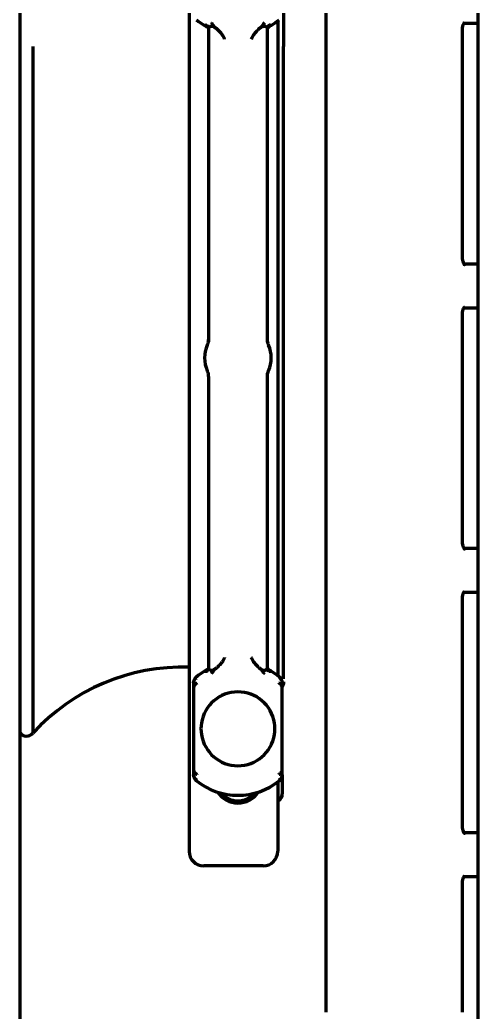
# Model space of a CAD drawing. Header units: inches. Extents: x -2898 to 7248, y 606 to 5598.
# Drawn here: x 5409.7 to 5440.7, y 2497.3 to 2564.5 of the extents above; entities that cross this region are included whole.
import ezdxf

# ---------------------------------------------------------------- set-up
doc = ezdxf.new("R2010")
doc.units = ezdxf.units.IN

msp = doc.modelspace()

# ---------------------------------------------------------------- linework, layer by layer
at = {"linetype": 'Continuous', "lineweight": 70}
for p, q in [((5409.744, 4077.243), (5409.744, 2412.043)), ((5440.744, 2437.843), (5440.744, 4075.843)), ((5421.194, 2678.593), (5421.194, 2508.243)), ((5427.603, 2562.693), (5427.603, 2617.64)), ((5430.447, 2596.243), (5430.447, 2497.345)), ((5422.494, 2563.939), (5422.494, 2542.694)), ((5426.494, 2563.94), (5426.449, 2563.991)), ((5426.494, 2542.869), (5426.494, 2563.939)), ((5427.194, 2564.417), (5427.194, 2520.119)), ((5440.744, 2564.243), (5439.778, 2564.243)), ((5439.675, 2548.493), (5439.675, 2563.743)), ((5410.623, 2562.693), (5410.623, 2516.215)), ((5427.554, 2562.693), (5427.554, 2519.909)), ((5439.816, 2547.993), (5440.744, 2547.993)), ((5440.744, 2544.993), (5439.778, 2544.993)), ((5439.675, 2529.243), (5439.675, 2544.493)), ((5426.567, 2542.491), (5426.569, 2542.489)), ((5422.421, 2540.744), (5422.419, 2540.748)), ((5422.494, 2540.368), (5422.494, 2520.598)), ((5426.494, 2520.598), (5426.494, 2540.543)), ((5439.816, 2528.743), (5440.744, 2528.743)), ((5440.744, 2525.743), (5439.778, 2525.743)), ((5439.675, 2509.993), (5439.675, 2525.243)), ((5421.697, 2520.044), (5421.74, 2519.99)), ((5427.248, 2519.99), (5427.291, 2520.044)), ((5421.494, 2519.269), (5421.494, 2513.768)), ((5427.494, 2513.768), (5427.494, 2519.269)), ((5421.74, 2513.047), (5421.697, 2512.993)), ((5427.194, 2512.918), (5427.194, 2508.243)), ((5427.291, 2512.993), (5427.248, 2513.047)), ((5427.494, 2513.403), (5427.494, 2512.11)), ((5427.294, 2511.695), (5427.194, 2511.618)), ((5439.816, 2509.493), (5440.744, 2509.493)), ((5426.194, 2507.243), (5422.194, 2507.243)), ((5440.744, 2506.493), (5439.778, 2506.493)), ((5439.675, 2497.343), (5439.675, 2505.993))]:
    msp.add_line(p, q, dxfattribs=at)
for centre, radius, start, end in [((5424.494, 2568.018), 4.5, 231.57762, 240.00161), ((5424.494, 2568.018), 4.5, 299.99838, 308.43273), ((5424.494, 2541.618), 2.25, 157.23257, 202.76743), ((5424.494, 2541.618), 2.25, 337.23257, 22.76743), ((5420.752, 2506.998), 13.695, 88.15107, 137.7005), ((5424.494, 2516.518), 4.5, 119.99839, 128.43252), ((5424.494, 2516.518), 4.5, 51.57673, 60.00161), ((5427.103, 2519.693), 0.5, 322.66489, 359.99842), ((5424.494, 2516.518), 2.5, 8.88512, 171.11488), ((5424.494, 2516.518), 2.5, 171.11488, 188.88512), ((5424.494, 2516.518), 2.5, 351.11488, 8.88512), ((5410.201, 2516.521), 0.5, 203.82246, 282.99146), ((5410.179, 2516.619), 0.6, 282.99146, 317.70051), ((5424.494, 2516.518), 2.5, 188.88512, 351.11488), ((5424.494, 2516.518), 4.5, 231.57763, 308.4734), ((5424.494, 2513.143), 1.65, 213.43781, 326.56219), ((5424.494, 2513.143), 1.5, 220.75313, 319.2525), ((5426.964, 2512.11), 0.53, 308.4745, 0), ((5422.194, 2508.243), 1, 180, 270), ((5426.194, 2508.243), 1, 270, 0)]:
    msp.add_arc(centre, radius, start, end, dxfattribs=at)
for centre, major_axis, ratio, start_param, end_param in [((5427.482, 2562.836), (1.342, 0.629), 0.999709, 1.654919, 1.870023), ((5421.506, 2521.7), (1.342, 0.629), 0.999709, 4.796512, 5.011616), ((5422.006, 2519.65), (-0.312, 0.391), 0.210527, 6.282797, 6.783546), ((5426.981, 2513.386), (0.312, -0.391), 0.212305, 0.000913, 0.500435)]:
    msp.add_ellipse(centre, major_axis=major_axis, ratio=ratio, start_param=start_param, end_param=end_param, dxfattribs=at)
for points, knots in [([(5422.38, 2564.124), (5422.368, 2564.124), (5422.346, 2564.123), (5422.319, 2564.122), (5422.298, 2564.121), (5422.281, 2564.121), (5422.268, 2564.121), (5422.258, 2564.121), (5422.251, 2564.121), (5422.246, 2564.121), (5422.244, 2564.121), (5422.244, 2564.121)], [0, 0, 0, 0, 0.111111, 0.222222, 0.333333, 0.444444, 0.555555, 0.666666, 0.777777, 0.888888, 1, 1, 1, 1]), ([(5422.244, 2564.121), (5422.244, 2564.121), (5422.245, 2564.12), (5422.245, 2564.12), (5422.246, 2564.12)], [0, 0, 0, 0, 0.799483, 1, 1, 1, 1]), ([(5422.915, 2563.989), (5422.876, 2564.011), (5422.837, 2564.027), (5422.789, 2564.041), (5422.779, 2564.043), (5422.76, 2564.047), (5422.751, 2564.049), (5422.724, 2564.053), (5422.706, 2564.054), (5422.68, 2564.053), (5422.672, 2564.053), (5422.656, 2564.051), (5422.649, 2564.05), (5422.626, 2564.045), (5422.613, 2564.041), (5422.594, 2564.033), (5422.588, 2564.03), (5422.576, 2564.024), (5422.56, 2564.013), (5422.546, 2564.001), (5422.538, 2563.991)], [0, 0, 0, 0, 0.25, 0.25, 0.3125, 0.3125, 0.375, 0.375, 0.5, 0.5, 0.5625, 0.5625, 0.625, 0.625, 0.75, 0.75, 0.8125, 0.8125, 0.875, 1, 1, 1, 1]), ([(5426.449, 2563.991), (5426.433, 2564.01), (5426.413, 2564.025), (5426.382, 2564.038), (5426.375, 2564.041), (5426.361, 2564.045), (5426.354, 2564.047), (5426.332, 2564.051), (5426.316, 2564.053), (5426.291, 2564.054), (5426.282, 2564.053), (5426.264, 2564.052), (5426.255, 2564.051), (5426.228, 2564.048), (5426.209, 2564.044), (5426.18, 2564.036), (5426.17, 2564.032), (5426.151, 2564.026), (5426.141, 2564.022), (5426.111, 2564.009), (5426.092, 2564), (5426.072, 2563.989)], [0, 0, 0, 0, 0.25, 0.25, 0.3125, 0.3125, 0.375, 0.375, 0.5, 0.5, 0.5625, 0.5625, 0.625, 0.625, 0.75, 0.75, 0.8125, 0.8125, 0.875, 0.875, 1, 1, 1, 1]), ([(5426.744, 2564.121), (5426.744, 2564.121), (5426.744, 2564.121), (5426.743, 2564.121), (5426.743, 2564.121), (5426.742, 2564.121), (5426.737, 2564.121), (5426.729, 2564.121), (5426.717, 2564.121), (5426.701, 2564.121), (5426.678, 2564.122), (5426.649, 2564.123), (5426.623, 2564.124), (5426.608, 2564.124), (5426.608, 2564.124), (5426.608, 2564.124)], [0, 0, 0, 0, 0.000001, 0.000001, 0.000001, 0.125, 0.25, 0.375, 0.5, 0.625, 0.749999, 0.874999, 0.999999, 0.999999, 1, 1, 1, 1]), ([(5439.675, 2563.743), (5439.676, 2563.819), (5439.686, 2563.961), (5439.731, 2564.145), (5439.786, 2564.268), (5439.817, 2564.309), (5439.821, 2564.314), (5439.821, 2564.314)], [0, 0, 0, 0, 0.239269, 0.485113, 0.691034, 0.916821, 1, 1, 1, 1]), ([(5439.821, 2547.924), (5439.821, 2547.923), (5439.819, 2547.925), (5439.794, 2547.957), (5439.743, 2548.062), (5439.697, 2548.222), (5439.677, 2548.377), (5439.675, 2548.469), (5439.675, 2548.493)], [0, 0, 0, 0, 0.064595, 0.272965, 0.480399, 0.692617, 0.92171, 1, 1, 1, 1]), ([(5439.675, 2544.493), (5439.676, 2544.569), (5439.686, 2544.711), (5439.731, 2544.895), (5439.786, 2545.018), (5439.817, 2545.059), (5439.821, 2545.064), (5439.821, 2545.064)], [0, 0, 0, 0, 0.239269, 0.485113, 0.691034, 0.916821, 1, 1, 1, 1]), ([(5422.49, 2542.869), (5422.492, 2542.837), (5422.492, 2542.761), (5422.473, 2542.655), (5422.448, 2542.564), (5422.43, 2542.515), (5422.421, 2542.493), (5422.418, 2542.487), (5422.418, 2542.485), (5422.417, 2542.484), (5422.417, 2542.483), (5422.416, 2542.483), (5422.417, 2542.484), (5422.418, 2542.487), (5422.419, 2542.49)], [0, 0, 0, 0, 0.192641, 0.46939, 0.660242, 0.766372, 0.796104, 0.80381, 0.809134, 0.815266, 0.825483, 0.848577, 0.923342, 1, 1, 1, 1]), ([(5426.567, 2542.492), (5426.567, 2542.493), (5426.555, 2542.522), (5426.511, 2542.648), (5426.495, 2542.772), (5426.496, 2542.869)], [0, 0, 0, 0, 0.009299, 0.261296, 1, 1, 1, 1]), ([(5422.42, 2540.745), (5422.421, 2540.744), (5422.432, 2540.716), (5422.47, 2540.605), (5422.499, 2540.48), (5422.491, 2540.383), (5422.489, 2540.368)], [0, 0, 0, 0, 0.009262, 0.246774, 0.884163, 1, 1, 1, 1]), ([(5426.497, 2540.368), (5426.496, 2540.399), (5426.496, 2540.476), (5426.515, 2540.582), (5426.54, 2540.673), (5426.558, 2540.722), (5426.567, 2540.744), (5426.569, 2540.749), (5426.57, 2540.751), (5426.571, 2540.752), (5426.571, 2540.753), (5426.571, 2540.754), (5426.571, 2540.753), (5426.569, 2540.749), (5426.568, 2540.747)], [0, 0, 0, 0, 0.194649, 0.470857, 0.661147, 0.766771, 0.796187, 0.803844, 0.809152, 0.815288, 0.825535, 0.848758, 0.924174, 1, 1, 1, 1]), ([(5439.821, 2528.674), (5439.821, 2528.673), (5439.819, 2528.675), (5439.794, 2528.707), (5439.743, 2528.812), (5439.697, 2528.972), (5439.677, 2529.127), (5439.675, 2529.219), (5439.675, 2529.243)], [0, 0, 0, 0, 0.064595, 0.272965, 0.480399, 0.692617, 0.92171, 1, 1, 1, 1]), ([(5439.675, 2525.243), (5439.676, 2525.319), (5439.686, 2525.461), (5439.731, 2525.645), (5439.786, 2525.768), (5439.817, 2525.809), (5439.821, 2525.814), (5439.821, 2525.814)], [0, 0, 0, 0, 0.239269, 0.485113, 0.691034, 0.916821, 1, 1, 1, 1]), ([(5422.244, 2520.415), (5422.244, 2520.415), (5422.244, 2520.415), (5422.244, 2520.416), (5422.244, 2520.416), (5422.245, 2520.416), (5422.25, 2520.416), (5422.259, 2520.416), (5422.27, 2520.416), (5422.287, 2520.415), (5422.309, 2520.415), (5422.339, 2520.414), (5422.365, 2520.413), (5422.38, 2520.412)], [0, 0, 0, 0, 0.000002, 0.000002, 0.000002, 0.125002, 0.250001, 0.375001, 0.500001, 0.625001, 0.75, 0.875, 1, 1, 1, 1]), ([(5422.538, 2520.545), (5422.554, 2520.527), (5422.574, 2520.512), (5422.606, 2520.498), (5422.613, 2520.496), (5422.626, 2520.492), (5422.634, 2520.49), (5422.656, 2520.485), (5422.672, 2520.484), (5422.697, 2520.483), (5422.705, 2520.483), (5422.723, 2520.484), (5422.732, 2520.485), (5422.76, 2520.489), (5422.779, 2520.493), (5422.807, 2520.501), (5422.817, 2520.504), (5422.837, 2520.511), (5422.847, 2520.515), (5422.876, 2520.527), (5422.896, 2520.537), (5422.915, 2520.548)], [0, 0, 0, 0, 0.25, 0.25, 0.3125, 0.3125, 0.375, 0.375, 0.5, 0.5, 0.5625, 0.5625, 0.625, 0.625, 0.75, 0.75, 0.8125, 0.8125, 0.875, 0.875, 1, 1, 1, 1]), ([(5426.072, 2520.548), (5426.111, 2520.526), (5426.15, 2520.509), (5426.199, 2520.496), (5426.209, 2520.493), (5426.227, 2520.489), (5426.237, 2520.488), (5426.264, 2520.484), (5426.282, 2520.483), (5426.307, 2520.483), (5426.315, 2520.484), (5426.331, 2520.486), (5426.339, 2520.487), (5426.361, 2520.491), (5426.375, 2520.495), (5426.394, 2520.503), (5426.4, 2520.506), (5426.412, 2520.513), (5426.428, 2520.523), (5426.441, 2520.536), (5426.449, 2520.545)], [0, 0, 0, 0, 0.25, 0.25, 0.3125, 0.3125, 0.375, 0.375, 0.5, 0.5, 0.5625, 0.5625, 0.625, 0.625, 0.75, 0.75, 0.8125, 0.8125, 0.875, 1, 1, 1, 1]), ([(5426.449, 2520.545), (5426.455, 2520.552), (5426.465, 2520.565), (5426.477, 2520.578), (5426.484, 2520.587), (5426.489, 2520.593), (5426.492, 2520.596), (5426.493, 2520.597), (5426.494, 2520.597)], [0, 0, 0, 0, 0.166664, 0.333327, 0.499991, 0.666654, 0.833318, 1, 1, 1, 1]), ([(5426.608, 2520.412), (5426.62, 2520.413), (5426.642, 2520.414), (5426.668, 2520.414), (5426.69, 2520.415), (5426.706, 2520.415), (5426.72, 2520.416), (5426.73, 2520.416), (5426.737, 2520.416), (5426.742, 2520.416), (5426.744, 2520.416), (5426.744, 2520.415)], [0, 0, 0, 0, 0.111111, 0.222222, 0.333333, 0.444444, 0.555555, 0.666666, 0.777777, 0.888888, 1, 1, 1, 1]), ([(5426.744, 2520.415), (5426.743, 2520.416), (5426.743, 2520.416), (5426.742, 2520.416), (5426.742, 2520.417)], [0, 0, 0, 0, 0.799482, 1, 1, 1, 1]), ([(5421.696, 2520.042), (5421.692, 2520.04), (5421.686, 2520.035), (5421.677, 2520.027), (5421.668, 2520.019), (5421.658, 2520.01), (5421.649, 2520.001), (5421.64, 2519.992), (5421.632, 2519.983), (5421.623, 2519.973), (5421.614, 2519.963), (5421.606, 2519.952), (5421.598, 2519.941), (5421.59, 2519.93), (5421.582, 2519.919), (5421.574, 2519.907), (5421.567, 2519.894), (5421.56, 2519.882), (5421.553, 2519.869), (5421.547, 2519.858), (5421.543, 2519.848), (5421.539, 2519.84), (5421.535, 2519.831), (5421.531, 2519.82), (5421.526, 2519.809), (5421.522, 2519.796), (5421.517, 2519.782), (5421.513, 2519.767), (5421.509, 2519.75), (5421.505, 2519.733), (5421.501, 2519.714), (5421.498, 2519.694), (5421.496, 2519.672), (5421.494, 2519.65), (5421.494, 2519.634), (5421.494, 2519.626)], [0, 0, 0, 0, 0.025171, 0.050666, 0.076486, 0.102633, 0.129109, 0.155914, 0.18305, 0.210518, 0.238318, 0.266453, 0.294923, 0.323728, 0.352869, 0.382347, 0.412161, 0.442313, 0.472802, 0.503628, 0.520183, 0.539089, 0.56035, 0.583969, 0.609949, 0.638294, 0.669006, 0.702086, 0.737538, 0.775362, 0.815557, 0.858122, 0.903055, 0.950349, 1, 1, 1, 1]), ([(5421.494, 2519.626), (5421.494, 2519.63), (5421.494, 2519.636), (5421.494, 2519.645), (5421.495, 2519.655), (5421.496, 2519.664), (5421.497, 2519.673), (5421.498, 2519.681), (5421.5, 2519.69), (5421.501, 2519.698), (5421.503, 2519.706), (5421.505, 2519.714), (5421.507, 2519.722), (5421.509, 2519.729), (5421.512, 2519.736), (5421.514, 2519.743), (5421.517, 2519.75), (5421.519, 2519.757), (5421.522, 2519.763), (5421.524, 2519.769), (5421.527, 2519.775), (5421.53, 2519.781), (5421.532, 2519.787), (5421.535, 2519.792), (5421.538, 2519.797), (5421.541, 2519.802), (5421.543, 2519.807), (5421.549, 2519.817), (5421.558, 2519.83), (5421.57, 2519.848), (5421.584, 2519.866), (5421.598, 2519.882), (5421.613, 2519.897), (5421.628, 2519.912), (5421.644, 2519.926), (5421.66, 2519.939), (5421.677, 2519.951), (5421.688, 2519.959), (5421.694, 2519.963)], [0, 0, 0, 0, 0.024973, 0.049479, 0.073516, 0.097084, 0.120183, 0.142811, 0.16497, 0.186657, 0.207874, 0.228619, 0.248894, 0.268697, 0.28803, 0.306892, 0.325284, 0.343205, 0.360656, 0.377639, 0.394152, 0.410196, 0.425772, 0.440881, 0.455523, 0.469698, 0.483407, 0.496651, 0.550923, 0.604307, 0.656806, 0.708423, 0.759165, 0.809037, 0.858048, 0.906205, 0.953519, 1, 1, 1, 1]), ([(5421.718, 2519.601), (5421.715, 2519.599), (5421.709, 2519.596), (5421.699, 2519.59), (5421.69, 2519.585), (5421.681, 2519.579), (5421.672, 2519.573), (5421.663, 2519.566), (5421.654, 2519.56), (5421.645, 2519.553), (5421.636, 2519.546), (5421.628, 2519.539), (5421.619, 2519.532), (5421.611, 2519.524), (5421.603, 2519.516), (5421.595, 2519.508), (5421.588, 2519.5), (5421.58, 2519.491), (5421.573, 2519.483), (5421.566, 2519.474), (5421.559, 2519.465), (5421.553, 2519.455), (5421.547, 2519.446), (5421.541, 2519.437), (5421.535, 2519.426), (5421.529, 2519.416), (5421.524, 2519.404), (5421.519, 2519.392), (5421.513, 2519.379), (5421.509, 2519.365), (5421.505, 2519.351), (5421.501, 2519.336), (5421.498, 2519.32), (5421.496, 2519.303), (5421.494, 2519.286), (5421.494, 2519.275), (5421.494, 2519.269)], [0, 0, 0, 0, 0.023051, 0.046302, 0.069757, 0.093418, 0.117289, 0.141371, 0.165669, 0.190184, 0.214918, 0.239874, 0.265054, 0.29046, 0.316093, 0.341956, 0.368049, 0.394373, 0.420931, 0.447722, 0.474747, 0.502007, 0.52759, 0.55469, 0.583315, 0.61347, 0.645164, 0.678399, 0.71318, 0.749511, 0.787392, 0.826825, 0.867806, 0.910333, 0.954401, 1, 1, 1, 1]), ([(5427.494, 2519.269), (5427.494, 2519.272), (5427.494, 2519.277), (5427.493, 2519.286), (5427.493, 2519.294), (5427.492, 2519.302), (5427.491, 2519.31), (5427.49, 2519.318), (5427.489, 2519.326), (5427.487, 2519.333), (5427.485, 2519.341), (5427.484, 2519.348), (5427.482, 2519.355), (5427.48, 2519.362), (5427.478, 2519.369), (5427.475, 2519.375), (5427.473, 2519.382), (5427.471, 2519.388), (5427.468, 2519.394), (5427.465, 2519.4), (5427.463, 2519.406), (5427.46, 2519.411), (5427.457, 2519.417), (5427.455, 2519.422), (5427.452, 2519.427), (5427.449, 2519.432), (5427.446, 2519.437), (5427.444, 2519.442), (5427.441, 2519.446), (5427.438, 2519.451), (5427.432, 2519.459), (5427.423, 2519.472), (5427.411, 2519.488), (5427.397, 2519.503), (5427.383, 2519.518), (5427.368, 2519.532), (5427.353, 2519.545), (5427.337, 2519.558), (5427.32, 2519.57), (5427.304, 2519.581), (5427.287, 2519.591), (5427.275, 2519.598), (5427.27, 2519.601)], [0, 0, 0, 0, 0.022145, 0.043936, 0.06537, 0.086448, 0.107169, 0.12753, 0.147533, 0.167177, 0.186461, 0.205385, 0.223948, 0.242152, 0.259995, 0.277478, 0.294602, 0.311365, 0.327769, 0.343815, 0.359501, 0.37483, 0.389801, 0.404416, 0.418674, 0.432577, 0.446125, 0.459319, 0.47216, 0.484648, 0.496785, 0.546297, 0.595032, 0.642993, 0.690188, 0.736624, 0.782312, 0.827263, 0.871492, 0.915013, 0.957843, 1, 1, 1, 1]), ([(5427.494, 2519.626), (5427.494, 2519.63), (5427.494, 2519.637), (5427.493, 2519.648), (5427.493, 2519.658), (5427.492, 2519.669), (5427.491, 2519.679), (5427.49, 2519.688), (5427.489, 2519.698), (5427.487, 2519.707), (5427.486, 2519.716), (5427.484, 2519.725), (5427.483, 2519.733), (5427.481, 2519.741), (5427.479, 2519.749), (5427.477, 2519.757), (5427.475, 2519.764), (5427.473, 2519.771), (5427.471, 2519.778), (5427.469, 2519.785), (5427.467, 2519.791), (5427.465, 2519.797), (5427.463, 2519.803), (5427.461, 2519.809), (5427.459, 2519.814), (5427.457, 2519.82), (5427.455, 2519.824), (5427.453, 2519.829), (5427.451, 2519.834), (5427.449, 2519.838), (5427.448, 2519.842), (5427.446, 2519.846), (5427.444, 2519.849), (5427.443, 2519.853), (5427.438, 2519.863), (5427.43, 2519.879), (5427.417, 2519.902), (5427.403, 2519.923), (5427.389, 2519.943), (5427.374, 2519.963), (5427.358, 2519.981), (5427.342, 2519.998), (5427.326, 2520.014), (5427.309, 2520.029), (5427.298, 2520.038), (5427.292, 2520.042)], [0, 0, 0, 0, 0.022871, 0.045255, 0.067151, 0.088558, 0.109477, 0.129906, 0.149846, 0.169295, 0.188253, 0.206721, 0.224697, 0.242183, 0.259177, 0.27568, 0.291693, 0.307214, 0.322245, 0.336784, 0.350834, 0.364392, 0.377461, 0.39004, 0.40213, 0.41373, 0.424842, 0.435464, 0.445599, 0.455245, 0.464404, 0.473075, 0.481259, 0.488956, 0.496167, 0.551431, 0.605603, 0.658683, 0.710673, 0.761578, 0.8114, 0.860146, 0.907823, 0.954438, 1, 1, 1, 1]), ([(5427.294, 2519.963), (5427.297, 2519.961), (5427.303, 2519.957), (5427.312, 2519.951), (5427.321, 2519.944), (5427.329, 2519.938), (5427.338, 2519.931), (5427.346, 2519.924), (5427.355, 2519.916), (5427.363, 2519.909), (5427.371, 2519.901), (5427.379, 2519.893), (5427.387, 2519.885), (5427.394, 2519.877), (5427.402, 2519.868), (5427.409, 2519.859), (5427.416, 2519.85), (5427.423, 2519.841), (5427.429, 2519.831), (5427.436, 2519.822), (5427.442, 2519.812), (5427.447, 2519.802), (5427.453, 2519.792), (5427.458, 2519.781), (5427.463, 2519.769), (5427.469, 2519.757), (5427.474, 2519.743), (5427.478, 2519.729), (5427.483, 2519.714), (5427.486, 2519.698), (5427.489, 2519.681), (5427.492, 2519.664), (5427.493, 2519.645), (5427.494, 2519.633), (5427.494, 2519.626)], [0, 0, 0, 0, 0.024355, 0.04894, 0.073756, 0.098805, 0.124087, 0.149606, 0.175361, 0.201355, 0.227588, 0.254061, 0.280776, 0.307734, 0.334935, 0.36238, 0.39007, 0.418005, 0.446186, 0.474613, 0.503287, 0.530252, 0.559079, 0.589773, 0.622339, 0.65678, 0.693098, 0.731298, 0.77138, 0.813344, 0.857191, 0.902919, 0.950523, 1, 1, 1, 1]), ([(5421.494, 2513.768), (5421.494, 2513.765), (5421.494, 2513.759), (5421.494, 2513.751), (5421.495, 2513.742), (5421.496, 2513.734), (5421.497, 2513.726), (5421.498, 2513.718), (5421.499, 2513.711), (5421.501, 2513.703), (5421.502, 2513.696), (5421.504, 2513.688), (5421.506, 2513.681), (5421.508, 2513.674), (5421.51, 2513.668), (5421.512, 2513.661), (5421.515, 2513.655), (5421.517, 2513.648), (5421.52, 2513.642), (5421.522, 2513.636), (5421.525, 2513.631), (5421.528, 2513.625), (5421.53, 2513.62), (5421.533, 2513.614), (5421.536, 2513.609), (5421.539, 2513.604), (5421.541, 2513.599), (5421.544, 2513.595), (5421.547, 2513.59), (5421.55, 2513.586), (5421.556, 2513.577), (5421.564, 2513.565), (5421.577, 2513.549), (5421.591, 2513.533), (5421.605, 2513.518), (5421.62, 2513.504), (5421.635, 2513.491), (5421.651, 2513.479), (5421.667, 2513.467), (5421.684, 2513.456), (5421.701, 2513.445), (5421.712, 2513.439), (5421.718, 2513.435)], [0, 0, 0, 0, 0.022174, 0.043992, 0.065454, 0.086559, 0.107306, 0.127693, 0.147722, 0.16739, 0.186699, 0.205647, 0.224234, 0.24246, 0.260326, 0.277831, 0.294975, 0.31176, 0.328185, 0.34425, 0.359956, 0.375304, 0.390294, 0.404926, 0.419202, 0.433122, 0.446686, 0.459896, 0.472753, 0.485256, 0.497408, 0.546852, 0.595521, 0.643419, 0.690553, 0.736931, 0.782562, 0.827459, 0.871636, 0.915107, 0.957889, 1, 1, 1, 1]), ([(5421.694, 2513.074), (5421.691, 2513.076), (5421.685, 2513.08), (5421.676, 2513.086), (5421.667, 2513.092), (5421.658, 2513.099), (5421.65, 2513.106), (5421.641, 2513.113), (5421.633, 2513.12), (5421.625, 2513.128), (5421.617, 2513.135), (5421.609, 2513.143), (5421.601, 2513.151), (5421.593, 2513.16), (5421.586, 2513.168), (5421.579, 2513.177), (5421.572, 2513.186), (5421.565, 2513.196), (5421.558, 2513.205), (5421.552, 2513.215), (5421.546, 2513.225), (5421.54, 2513.234), (5421.535, 2513.245), (5421.53, 2513.256), (5421.524, 2513.267), (5421.519, 2513.28), (5421.514, 2513.293), (5421.509, 2513.308), (5421.505, 2513.323), (5421.501, 2513.339), (5421.498, 2513.355), (5421.496, 2513.373), (5421.494, 2513.391), (5421.494, 2513.404), (5421.494, 2513.41)], [0, 0, 0, 0, 0.024357, 0.048944, 0.073762, 0.098813, 0.124098, 0.149618, 0.175376, 0.201372, 0.227608, 0.254084, 0.280802, 0.307763, 0.334967, 0.362416, 0.390109, 0.418048, 0.446233, 0.474664, 0.503341, 0.530295, 0.559113, 0.589798, 0.622356, 0.65679, 0.693104, 0.731299, 0.771378, 0.813341, 0.857187, 0.902915, 0.950521, 1, 1, 1, 1]), ([(5421.494, 2513.41), (5421.494, 2513.407), (5421.494, 2513.399), (5421.494, 2513.389), (5421.495, 2513.378), (5421.496, 2513.368), (5421.497, 2513.358), (5421.498, 2513.348), (5421.499, 2513.339), (5421.5, 2513.33), (5421.502, 2513.321), (5421.503, 2513.312), (5421.505, 2513.304), (5421.507, 2513.295), (5421.508, 2513.288), (5421.51, 2513.28), (5421.512, 2513.272), (5421.514, 2513.265), (5421.516, 2513.258), (5421.518, 2513.252), (5421.52, 2513.245), (5421.522, 2513.239), (5421.524, 2513.233), (5421.527, 2513.228), (5421.529, 2513.222), (5421.531, 2513.217), (5421.533, 2513.212), (5421.534, 2513.207), (5421.536, 2513.203), (5421.538, 2513.199), (5421.54, 2513.195), (5421.542, 2513.191), (5421.543, 2513.187), (5421.545, 2513.184), (5421.55, 2513.174), (5421.558, 2513.157), (5421.571, 2513.135), (5421.585, 2513.113), (5421.599, 2513.093), (5421.614, 2513.074), (5421.63, 2513.056), (5421.646, 2513.039), (5421.662, 2513.023), (5421.678, 2513.008), (5421.69, 2512.999), (5421.695, 2512.994)], [0, 0, 0, 0, 0.022864, 0.045241, 0.067131, 0.088533, 0.109447, 0.129871, 0.149806, 0.169251, 0.188206, 0.20667, 0.224644, 0.242128, 0.25912, 0.275622, 0.291634, 0.307154, 0.322185, 0.336725, 0.350775, 0.364335, 0.377406, 0.389987, 0.402079, 0.413682, 0.424797, 0.435423, 0.445562, 0.455213, 0.464376, 0.473053, 0.481243, 0.488947, 0.496164, 0.551428, 0.605599, 0.65868, 0.71067, 0.761575, 0.811398, 0.860144, 0.907821, 0.954437, 1, 1, 1, 1]), ([(5427.27, 2513.435), (5427.273, 2513.437), (5427.279, 2513.441), (5427.288, 2513.446), (5427.298, 2513.452), (5427.307, 2513.458), (5427.316, 2513.464), (5427.325, 2513.47), (5427.334, 2513.477), (5427.343, 2513.484), (5427.352, 2513.491), (5427.36, 2513.498), (5427.368, 2513.505), (5427.377, 2513.513), (5427.385, 2513.521), (5427.393, 2513.529), (5427.4, 2513.537), (5427.408, 2513.545), (5427.415, 2513.554), (5427.422, 2513.563), (5427.429, 2513.572), (5427.435, 2513.581), (5427.441, 2513.591), (5427.447, 2513.6), (5427.453, 2513.61), (5427.458, 2513.621), (5427.464, 2513.633), (5427.469, 2513.645), (5427.474, 2513.658), (5427.479, 2513.672), (5427.483, 2513.686), (5427.487, 2513.701), (5427.49, 2513.717), (5427.492, 2513.733), (5427.493, 2513.75), (5427.494, 2513.762), (5427.494, 2513.768)], [0, 0, 0, 0, 0.023097, 0.046395, 0.069897, 0.093606, 0.117525, 0.141658, 0.166006, 0.190572, 0.215358, 0.240367, 0.265601, 0.291062, 0.316751, 0.34267, 0.36882, 0.395203, 0.421819, 0.44867, 0.475757, 0.503078, 0.528611, 0.555657, 0.584223, 0.614317, 0.645944, 0.679109, 0.713816, 0.750069, 0.787867, 0.827213, 0.868103, 0.910536, 0.954504, 1, 1, 1, 1]), ([(5427.294, 2512.995), (5427.297, 2512.998), (5427.303, 2513.003), (5427.312, 2513.011), (5427.321, 2513.019), (5427.33, 2513.027), (5427.339, 2513.036), (5427.348, 2513.045), (5427.357, 2513.055), (5427.365, 2513.064), (5427.374, 2513.075), (5427.382, 2513.085), (5427.39, 2513.096), (5427.398, 2513.107), (5427.406, 2513.118), (5427.414, 2513.13), (5427.421, 2513.142), (5427.428, 2513.155), (5427.435, 2513.168), (5427.44, 2513.178), (5427.444, 2513.188), (5427.448, 2513.195), (5427.452, 2513.204), (5427.456, 2513.214), (5427.46, 2513.225), (5427.465, 2513.238), (5427.469, 2513.252), (5427.474, 2513.267), (5427.478, 2513.283), (5427.482, 2513.301), (5427.486, 2513.32), (5427.489, 2513.341), (5427.492, 2513.363), (5427.493, 2513.386), (5427.494, 2513.402), (5427.494, 2513.41)], [0, 0, 0, 0, 0.025024, 0.050378, 0.076062, 0.102079, 0.128429, 0.155115, 0.182136, 0.209495, 0.237192, 0.265228, 0.293604, 0.32232, 0.351377, 0.380775, 0.410515, 0.440597, 0.47102, 0.501786, 0.516805, 0.534413, 0.554612, 0.577405, 0.602796, 0.630788, 0.661384, 0.694587, 0.730398, 0.768819, 0.809849, 0.853486, 0.899727, 0.948568, 1, 1, 1, 1]), ([(5427.494, 2513.41), (5427.494, 2513.407), (5427.494, 2513.401), (5427.493, 2513.391), (5427.493, 2513.382), (5427.492, 2513.373), (5427.491, 2513.364), (5427.489, 2513.356), (5427.488, 2513.347), (5427.486, 2513.339), (5427.485, 2513.331), (5427.483, 2513.323), (5427.481, 2513.316), (5427.478, 2513.308), (5427.476, 2513.301), (5427.474, 2513.294), (5427.471, 2513.287), (5427.469, 2513.28), (5427.466, 2513.274), (5427.464, 2513.268), (5427.461, 2513.262), (5427.458, 2513.256), (5427.455, 2513.25), (5427.453, 2513.245), (5427.45, 2513.239), (5427.447, 2513.234), (5427.444, 2513.23), (5427.439, 2513.22), (5427.43, 2513.206), (5427.418, 2513.188), (5427.404, 2513.171), (5427.39, 2513.155), (5427.375, 2513.139), (5427.36, 2513.125), (5427.344, 2513.111), (5427.328, 2513.098), (5427.311, 2513.085), (5427.299, 2513.078), (5427.294, 2513.074)], [0, 0, 0, 0, 0.024704, 0.048963, 0.072775, 0.09614, 0.119057, 0.141526, 0.163546, 0.185118, 0.206241, 0.226915, 0.24714, 0.266916, 0.286243, 0.305121, 0.323551, 0.341532, 0.359066, 0.376152, 0.392791, 0.408984, 0.42473, 0.440031, 0.454887, 0.469298, 0.483265, 0.496789, 0.550956, 0.604254, 0.656687, 0.708259, 0.758975, 0.808843, 0.857869, 0.906064, 0.953438, 1, 1, 1, 1]), ([(5427.294, 2511.774), (5427.297, 2511.776), (5427.303, 2511.78), (5427.312, 2511.786), (5427.321, 2511.792), (5427.329, 2511.799), (5427.338, 2511.806), (5427.346, 2511.813), (5427.355, 2511.82), (5427.363, 2511.828), (5427.371, 2511.835), (5427.379, 2511.843), (5427.387, 2511.851), (5427.394, 2511.86), (5427.402, 2511.869), (5427.409, 2511.877), (5427.416, 2511.886), (5427.423, 2511.896), (5427.429, 2511.905), (5427.436, 2511.915), (5427.442, 2511.925), (5427.447, 2511.934), (5427.453, 2511.945), (5427.458, 2511.956), (5427.463, 2511.967), (5427.469, 2511.98), (5427.474, 2511.993), (5427.478, 2512.008), (5427.483, 2512.023), (5427.486, 2512.039), (5427.489, 2512.055), (5427.492, 2512.073), (5427.493, 2512.091), (5427.494, 2512.104), (5427.494, 2512.11)], [0, 0, 0, 0, 0.024355, 0.04894, 0.073756, 0.098805, 0.124087, 0.149606, 0.175361, 0.201354, 0.227587, 0.254061, 0.280776, 0.307733, 0.334934, 0.362379, 0.390069, 0.418004, 0.446185, 0.474612, 0.503286, 0.530249, 0.559075, 0.589768, 0.622333, 0.656773, 0.693092, 0.731292, 0.771374, 0.813339, 0.857187, 0.902916, 0.950522, 1, 1, 1, 1]), ([(5439.821, 2509.424), (5439.821, 2509.423), (5439.819, 2509.425), (5439.794, 2509.457), (5439.743, 2509.562), (5439.697, 2509.722), (5439.677, 2509.877), (5439.675, 2509.969), (5439.675, 2509.993)], [0, 0, 0, 0, 0.064595, 0.272965, 0.480399, 0.692617, 0.92171, 1, 1, 1, 1]), ([(5439.675, 2505.993), (5439.676, 2506.069), (5439.686, 2506.211), (5439.731, 2506.395), (5439.786, 2506.518), (5439.817, 2506.559), (5439.821, 2506.564), (5439.821, 2506.564)], [0, 0, 0, 0, 0.239269, 0.485113, 0.691034, 0.916821, 1, 1, 1, 1])]:
    msp.add_open_spline(points, degree=3, knots=knots, dxfattribs=at)
for points, weights in [([(5422.244, 2564.121), (5422.333, 2564.069), (5422.417, 2564.009), (5422.494, 2563.94)], [1.00266270954, 0.999112430153, 0.999112430153, 1.00266270954]), ([(5422.699, 2564.282), (5422.778, 2564.198), (5422.851, 2564.1), (5422.915, 2563.989)], [1.0519813924, 1.03075909864, 1.01603507857, 1.00780933218]), ([(5426.608, 2564.124), (5426.553, 2564.084), (5426.5, 2564.039), (5426.449, 2563.991)], [1.00266264298, 1.00023799031, 0.999469288309, 1.00035653698]), ([(5422.38, 2520.412), (5422.435, 2520.453), (5422.488, 2520.497), (5422.538, 2520.545)], [1.00266264298, 1.00023799031, 0.999469288309, 1.00035653698]), ([(5426.289, 2520.254), (5426.209, 2520.338), (5426.136, 2520.437), (5426.072, 2520.547)], [1.05198127797, 1.03075900917, 1.01603501308, 1.00780928969]), ([(5426.744, 2520.415), (5426.654, 2520.467), (5426.571, 2520.528), (5426.494, 2520.597)], [1.00266270954, 0.999112430153, 0.999112430153, 1.00266270954])]:
    msp.add_rational_spline(points, weights, degree=3, dxfattribs=at)
for points in [[(5422.38, 2564.124), (5422.435, 2564.084), (5422.488, 2564.039), (5422.538, 2563.991)], [(5422.538, 2563.991), (5422.533, 2563.984), (5422.522, 2563.972), (5422.511, 2563.958), (5422.503, 2563.949), (5422.498, 2563.943), (5422.495, 2563.94), (5422.494, 2563.94), (5422.494, 2563.94)], [(5423.094, 2563.863), (5423.081, 2563.875), (5423.053, 2563.899), (5423.009, 2563.932), (5422.963, 2563.962), (5422.931, 2563.98), (5422.915, 2563.989)], [(5423.594, 2563.187), (5423.584, 2563.212), (5423.561, 2563.262), (5423.518, 2563.343), (5423.465, 2563.432), (5423.399, 2563.528), (5423.316, 2563.633), (5423.217, 2563.744), (5423.137, 2563.822), (5423.094, 2563.863)], [(5425.894, 2563.863), (5425.85, 2563.822), (5425.771, 2563.744), (5425.671, 2563.633), (5425.589, 2563.528), (5425.522, 2563.432), (5425.469, 2563.343), (5425.427, 2563.262), (5425.404, 2563.212), (5425.394, 2563.187)], [(5426.072, 2563.989), (5426.056, 2563.98), (5426.025, 2563.962), (5425.979, 2563.932), (5425.935, 2563.899), (5425.907, 2563.875), (5425.894, 2563.863)], [(5426.289, 2564.282), (5426.209, 2564.198), (5426.136, 2564.099), (5426.072, 2563.989)], [(5426.744, 2564.121), (5426.654, 2564.069), (5426.571, 2564.009), (5426.494, 2563.94)], [(5423.594, 2521.349), (5423.583, 2521.325), (5423.56, 2521.274), (5423.519, 2521.194), (5423.466, 2521.105), (5423.399, 2521.008), (5423.317, 2520.904), (5423.217, 2520.793), (5423.137, 2520.714), (5423.094, 2520.674)], [(5425.894, 2520.674), (5425.85, 2520.714), (5425.77, 2520.793), (5425.671, 2520.904), (5425.588, 2521.008), (5425.522, 2521.105), (5425.469, 2521.194), (5425.427, 2521.274), (5425.404, 2521.325), (5425.394, 2521.349)], [(5422.244, 2520.416), (5422.333, 2520.467), (5422.417, 2520.528), (5422.494, 2520.597)], [(5422.494, 2520.597), (5422.494, 2520.597), (5422.495, 2520.596), (5422.498, 2520.593), (5422.503, 2520.587), (5422.511, 2520.578), (5422.522, 2520.565), (5422.533, 2520.552), (5422.538, 2520.545)], [(5422.699, 2520.254), (5422.779, 2520.339), (5422.852, 2520.438), (5422.915, 2520.548)], [(5422.915, 2520.547), (5422.931, 2520.556), (5422.963, 2520.574), (5423.009, 2520.604), (5423.053, 2520.637), (5423.081, 2520.661), (5423.094, 2520.674)], [(5425.894, 2520.674), (5425.907, 2520.661), (5425.935, 2520.637), (5425.979, 2520.604), (5426.025, 2520.574), (5426.056, 2520.556), (5426.072, 2520.547)], [(5426.608, 2520.412), (5426.553, 2520.453), (5426.5, 2520.497), (5426.449, 2520.545)], [(5421.494, 2519.626), (5421.494, 2519.509), (5421.494, 2519.39), (5421.494, 2519.269)], [(5427.494, 2519.269), (5427.494, 2519.39), (5427.494, 2519.509), (5427.494, 2519.626)], [(5421.494, 2513.768), (5421.494, 2513.647), (5421.494, 2513.528), (5421.494, 2513.41)], [(5427.494, 2513.41), (5427.494, 2513.528), (5427.494, 2513.647), (5427.494, 2513.768)]]:
    msp.add_open_spline(points, degree=3, dxfattribs=at)

doc.saveas('drawing.dxf')
